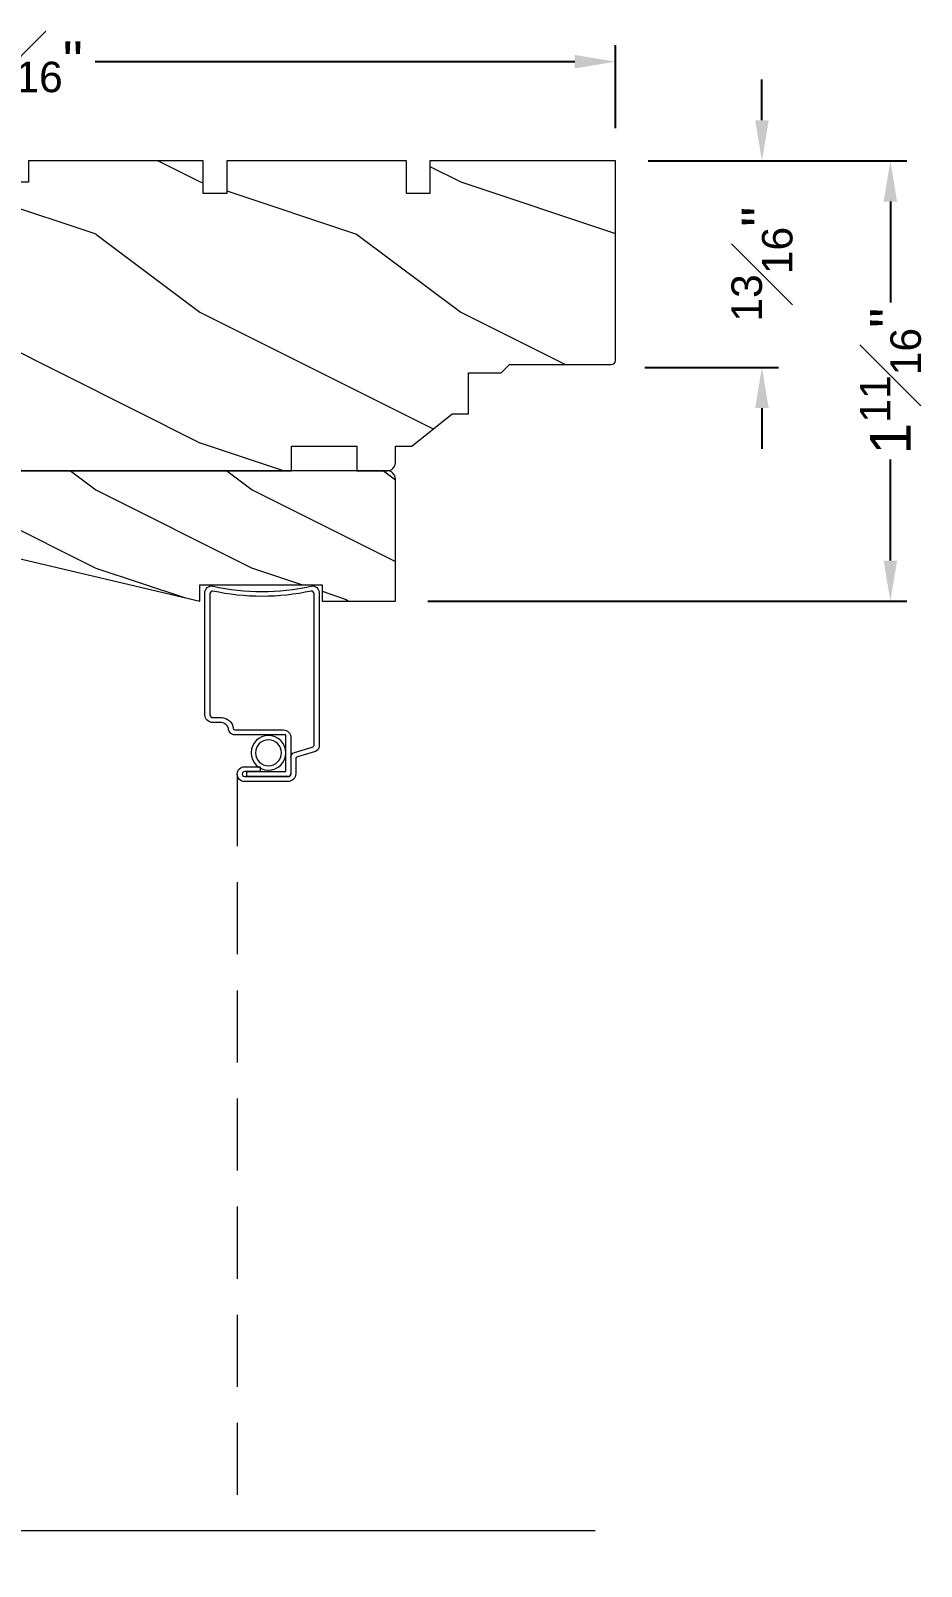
# Model space of a CAD drawing. Extents: x 75.1 to 84.8, y 7.9 to 23.
# Drawn here: x 81.35 to 84.76, y 14.89 to 20.78 of the extents above; entities that cross this region are included whole.
import ezdxf

# ---------------------------------------------------------------- set-up
doc = ezdxf.new("R2010")
doc.units = 0
doc.header["$MEASUREMENT"] = 0
doc.linetypes.add('DASHED', pattern=[0.4144736842105268, 0.2763157894736845, -0.1381578947368423])
doc.layers.get('0').update_dxf_attribs({"linetype": 'CONTINUOUS'})
doc.layers.get('DEFPOINTS').update_dxf_attribs({"linetype": 'CONTINUOUS'})
doc.layers.add('DIM', color=7, linetype='CONTINUOUS', lineweight=13)
doc.layers.add('PRODUCTS', color=7, linetype='CONTINUOUS', lineweight=13)
doc.styles.get("Standard").update_dxf_attribs({"font": 'arial.ttf'})
doc.dimstyles.get("Standard").update_dxf_attribs({"dimscale": 0, "dimtxt": 0.156, "dimasz": 0.156, "dimexe": 0.063, "dimexo": 0.125, "dimgap": 0.05, "dimtad": 0, "dimdec": 4, "dimzin": 0, "dimdsep": 46, "dimlunit": 4, "dimtxsty": 'Standard', "dimcen": 0.09, "dimclrd": 256, "dimclre": 256, "dimclrt": 256, "dimadec": 0, "dimazin": 0, "dimtfac": 0.75, "dimtdec": 4, "dimtix": 1, "dimtofl": 0, "dimtmove": 0, "dimatfit": 1, "dimfxl": 1, "dimfrac": 1, "dimtolj": 1, "dimtzin": 5, "dimarcsym": 0})

# ---------------------------------------------------------------- blocks, each defined once
blk = doc.blocks.new('*D13')
at = {"layer": 'DEFPOINTS', "color": 0, "ltscale": 2, "transparency": 16777216}
for p in [(79.0146566197296, 20.66221893491868), (79.0146566197296, 20.39263047136226), (83.5916573826691, 20.28187799510348)]:
    blk.add_point(p, dxfattribs=at)
at = {"layer": 'DIM', "lineweight": -2, "ltscale": 2, "transparency": 16777216}
for p, q in [((79.0146566197296, 20.51763047136226), (79.0146566197296, 20.72521893491868)), ((83.5916573826691, 20.40687799510348), (83.5916573826691, 20.72521893491868)), ((79.17065661972961, 20.66221893491868), (81.03091790079907, 20.66221893491868)), ((83.43565738266909, 20.66221893491868), (81.59676305768858, 20.66221893491868))]:
    blk.add_line(p, q, dxfattribs=at)
at = {"layer": 'DIM', "ltscale": 2, "transparency": 16777216}
for points in [[(79.17065661972961, 20.68821893491868), (79.17065661972961, 20.63621893491868), (79.0146566197296, 20.66221893491868)], [(83.43565738266909, 20.68821893491868), (83.43565738266909, 20.63621893491868), (83.5916573826691, 20.66221893491868)]]:
    blk.add_solid(points, dxfattribs=at)
at = {"layer": 'DIM', "ltscale": 2, "transparency": 16777216, "insert": (81.31384047924382, 20.66221893491868), "char_height": 0.156, "attachment_point": 5}
blk.add_mtext('\\A1;4{\\H0.750000x;\\S9#16;}"', dxfattribs=at)
blk = doc.blocks.new('*D19')
at = {"layer": 'DEFPOINTS', "color": 0, "transparency": 16777216}
for p in [(83.5916573826691, 20.28187799510348), (83.57908947924386, 19.49023521158061), (84.15350478424625, 19.49023521158061)]:
    blk.add_point(p, dxfattribs=at)
at = {"layer": 'DIM', "lineweight": -2, "transparency": 16777216}
for p, q in [((84.15350478424625, 20.43787799510348), (84.15350478424625, 20.59387799510348)), ((83.7166573826691, 20.28187799510348), (84.21650478424625, 20.28187799510348)), ((83.70408947924386, 19.49023521158061), (84.21650478424625, 19.49023521158061)), ((84.15350478424625, 19.33423521158062), (84.15350478424625, 19.17823521158061))]:
    blk.add_line(p, q, dxfattribs=at)
at = {"layer": 'DIM', "transparency": 16777216}
for points in [[(84.12750478424626, 20.43787799510348), (84.17950478424625, 20.43787799510348), (84.15350478424625, 20.28187799510348)], [(84.12750478424626, 19.33423521158062), (84.17950478424625, 19.33423521158062), (84.15350478424625, 19.49023521158061)]]:
    blk.add_solid(points, dxfattribs=at)
at = {"layer": 'DIM', "transparency": 16777216, "insert": (84.15350478424625, 19.88605660334206), "char_height": 0.156, "attachment_point": 5, "rotation": 90}
blk.add_mtext('\\A1;{\\H0.750000x;\\S13#16;}"', dxfattribs=at)
blk = doc.blocks.new('*D20')
at = {"layer": 'DEFPOINTS', "color": 0, "transparency": 16777216}
for p in [(83.5916573826691, 20.28187799510348), (82.74765642899479, 18.59387731608737), (84.64594276379874, 18.59387731608737)]:
    blk.add_point(p, dxfattribs=at)
at = {"layer": 'DIM', "lineweight": -2, "transparency": 16777216}
for p, q in [((83.7166573826691, 20.28187799510348), (84.70894276379875, 20.28187799510348)), ((84.64594276379874, 20.12587799510348), (84.64594276379874, 19.73885037046582)), ((84.64594276379874, 18.74987731608737), (84.64594276379874, 19.13690494072503)), ((82.87265642899479, 18.59387731608737), (84.70894276379875, 18.59387731608737))]:
    blk.add_line(p, q, dxfattribs=at)
at = {"layer": 'DIM', "transparency": 16777216}
for points in [[(84.61994276379875, 20.12587799510348), (84.67194276379874, 20.12587799510348), (84.64594276379874, 20.28187799510348)], [(84.61994276379875, 18.74987731608737), (84.67194276379874, 18.74987731608737), (84.64594276379874, 18.59387731608737)]]:
    blk.add_solid(points, dxfattribs=at)
at = {"layer": 'DIM', "transparency": 16777216, "insert": (84.64594276379874, 19.43787765559544), "char_height": 0.156, "attachment_point": 5, "rotation": 90}
blk.add_mtext('\\A1;1{\\H0.750000x;\\S11#16;}"', dxfattribs=at)
blk = doc.blocks.new('Frame-Colonial-Horiz Profile-C-WC BLOCK')
at = {"ltscale": 2}
h = blk.add_hatch(dxfattribs=at)
h.set_pattern_fill('WOOD1', color=256)
h.set_pattern_definition([(216.8699, (0.4, 1), (2.999999917824452, 2.000000123263317), [0.5, -4.5]), (206.5651, (1, 0.7), (-0.9999991579409075, -1.000001309396381), [1.118034, -1.118034]), (198.4349, (1, 0.2), (-2.000000434592961, -0.999998403222708), [0.632456, -2.529822])])
edge = h.paths.add_edge_path()
edge.add_line((4.180999999999983, -0.5299997329711923), (3.200000762939453, -0.5299997329711923))
edge.add_line((3.200000762939453, -0.5299997329711923), (3.200000762939453, -0.7839994430541992))
edge.add_line((3.200000762939453, -0.7839994430541992), (2.632000923156738, -0.7839994430541992))
edge.add_line((2.632000923156738, -0.7839994430541992), (2.632000923156738, -0.8439998626709002))
edge.add_line((2.632000923156738, -0.8439998626709002), (2.319191932678223, -0.833076477050783))
edge.add_line((2.319191932678223, -0.833076477050783), (2.316469192504883, -0.9110288619995135))
edge.add_line((2.316469192504883, -0.9110288619995135), (2.632000923156738, -0.9220476150512678))
edge.add_line((2.632000923156738, -0.9220476150512678), (2.632000923156738, -1.187999725341797))
edge.add_line((2.632000923156738, -1.187999725341797), (1.242000579833984, -1.187999725341797))
edge.add_line((1.242000579833984, -1.187999725341797), (1.242000579833984, -1.092999458312988))
edge.add_line((1.242000579833984, -1.092999458312988), (0.9920005798339844, -1.092999458312988))
edge.add_line((0.9920005798339844, -1.092999458312988), (0.9920005798339844, -1.188000679016113))
edge.add_line((0.9920005798339844, -1.188000679016113), (0.8750009536743164, -1.188000679016113))
edge.add_arc((0.8750016473342311, -1.156999848034858), 0.03100083098901623, 179.9999999999996, 269.99871797676815, ccw=False)
edge.add_line((0.8440008163452148, -1.156999848034857), (0.8440008163452148, -1.094000816345213))
edge.add_line((0.8440008163452148, -1.094000816345213), (0.781001091003418, -1.094000816345213))
edge.add_line((0.781001091003418, -1.094000816345213), (0.6260004043579102, -0.9690008163452148))
edge.add_line((0.6260004043579102, -0.9690008163452148), (0.5630006790161133, -0.9690008163452166))
edge.add_line((0.5630006790161133, -0.9690008163452166), (0.5630006790161133, -0.8130006790161133))
edge.add_line((0.5630006790161133, -0.8130006790161133), (0.4380006790161133, -0.8130006790161133))
edge.add_line((0.4380006790161133, -0.8130006790161133), (0.4060001373291016, -0.781001091003418))
edge.add_line((0.4060001373291016, -0.781001091003418), (0.01599884033203125, -0.781001091003418))
edge.add_arc((0.01600021893258508, -0.7650008721302239), 0.01600021893258508, 179.999999999996, 269.9950633179584, ccw=False)
edge.add_line((0, -0.765000872130221), (0, 0))
edge.add_line((0, 0), (0.711359977722168, 0))
edge.add_line((0.711359977722168, 0), (0.711359977722168, -0.1250000000000009))
edge.add_line((0.711359977722168, -0.1250000000000009), (0.7563600540161133, -0.125))
edge.add_line((0.7563600540161133, -0.125), (0.8013601303100586, -0.1250000000000009))
edge.add_line((0.8013601303100586, -0.1250000000000009), (0.8013601303100586, -8.881784197001252e-16))
edge.add_line((0.8013601303100586, -8.881784197001252e-16), (1.490641593933105, -8.881784197001252e-16))
edge.add_line((1.490641593933105, -8.881784197001252e-16), (1.490641593933105, -0.1250000000000009))
edge.add_line((1.490641593933105, -0.1250000000000009), (1.535641670227051, -0.125))
edge.add_line((1.535641670227051, -0.125), (1.580641746520996, -0.1250000000000009))
edge.add_line((1.580641746520996, -0.1250000000000009), (1.580641746520996, -8.881784197001252e-16))
edge.add_line((1.580641746520996, -8.881784197001252e-16), (2.250999999999976, 8.881784197001252e-16))
edge.add_line((2.250999999999976, 8.881784197001252e-16), (2.250999999999976, -0.08200000000000163))
edge.add_line((2.250999999999976, -0.08200000000000163), (2.375999999999976, -0.08200000000000163))
edge.add_line((2.375999999999976, -0.08200000000000163), (2.375999999999976, 0))
edge.add_line((2.375999999999976, 0), (3.049204038146968, 0))
edge.add_line((3.049204038146968, 0), (3.049204038146968, -0.125))
edge.add_line((3.049204038146968, -0.125), (3.09420603814695, -0.125))
edge.add_line((3.09420603814695, -0.125), (3.139204038146971, -0.125))
edge.add_line((3.139204038146971, -0.125), (3.139204038146971, 0))
edge.add_line((3.139204038146971, 0), (3.585000038146973, -8.881784197001252e-16))
edge.add_line((3.585000038146973, -8.881784197001252e-16), (3.649999618530273, -0.06499958038330345))
edge.add_line((3.649999618530273, -0.06499958038330345), (3.714999198913574, 0))
edge.add_line((3.714999198913574, 0), (3.774005889892578, 0))
edge.add_line((3.774005889892578, 0), (3.774005889892578, -0.04599952697753817))
edge.add_line((3.774005889892578, -0.04599952697753817), (4.02900505065918, -0.1040019989013672))
edge.add_line((4.02900505065918, -0.1040019989013672), (4.02900505065918, -0.06400203704833984))
edge.add_line((4.02900505065918, -0.06400203704833984), (4.173004150390625, -0.06400203704833984))
edge.add_line((4.173004150390625, -0.06400203704833984), (4.25, -0.1409978866577166))
edge.add_line((4.25, -0.1409978866577166), (4.25, -0.4609997329711923))
edge.add_line((4.25, -0.4609997329711923), (4.180999999999983, -0.5299997329711923))
blk.add_lwpolyline([(4.180999999999983, -0.5299997329711923), (3.200000762939453, -0.5299997329711923), (3.200000762939453, -0.7839994430541992), (2.632000923156738, -0.7839994430541992), (2.632000923156738, -0.8439998626709002), (2.319191932678223, -0.833076477050783), (2.316469192504883, -0.9110288619995135), (2.632000923156738, -0.9220476150512678), (2.632000923156738, -1.187999725341797), (1.242000579833984, -1.187999725341797), (1.242000579833984, -1.092999458312988), (0.9920005798339844, -1.092999458312988), (0.9920005798339844, -1.188000679016113), (0.8750009536743164, -1.188000679016113, -0.4142070087483077), (0.8440008163452148, -1.156999848034857), (0.8440008163452148, -1.094000816345213), (0.781001091003418, -1.094000816345213), (0.6260004043579102, -0.9690008163452148), (0.5630006790161133, -0.9690008163452166), (0.5630006790161133, -0.8130006790161133), (0.4380006790161133, -0.8130006790161133), (0.4060001373291016, -0.781001091003418), (0.01599884033203125, -0.781001091003418, -0.4141883265214503), (0, -0.7650008721302228), (0, -0.7650008721302228), (0, -0.765000872130221), (0, 0), (0, 1.831867990631508e-15), (0, 0), (0.711359977722168, 0), (0.711359977722168, -0.1250000000000009), (0.7563600540161133, -0.125), (0.8013601303100586, -0.1250000000000009), (0.8013601303100586, -8.881784197001252e-16), (1.490641593933105, -8.881784197001252e-16), (1.490641593933105, -0.1250000000000009), (1.535641670227051, -0.125), (1.580641746520996, -0.1250000000000009), (1.580641746520996, -8.881784197001252e-16), (2.250999999999976, 8.881784197001252e-16), (2.250999999999976, -0.08200000000000163), (2.375999999999976, -0.08200000000000163), (2.375999999999976, 0), (3.049204038146968, 0), (3.049204038146968, -0.125), (3.09420603814695, -0.125), (3.139204038146971, -0.125), (3.139204038146971, 0), (3.585000038146973, -8.881784197001252e-16), (3.649999618530273, -0.06499958038330345), (3.714999198913574, 0), (3.774005889892578, 0), (3.774005889892578, -0.04599952697753817), (4.02900505065918, -0.1040019989013672), (4.02900505065918, -0.06400203704833984), (4.173004150390625, -0.06400203704833984), (4.25, -0.1409978866577166), (4.25, -0.4609997329711923)], format="xyb", close=True)
blk = doc.blocks.new('Screen-Frame Aluminum BLOCK')
blk.add_lwpolyline([(0.1086269361397569, -0.630270928801167, 0.333390721706602), (0.09435402392884384, -0.6111084533489475), (0.026136456105462, -0.5907202733011445, -0.3343656451637382), (0.01900000000000546, -0.5811390355750348), (0.01900000000000546, -0.003000000000042746, -0.3796156333285436), (0.03000000000000114, 0.007999999999981355, 0.1096236335789763), (0.4080000000000155, 0.007999999999981355, -0.3819406603298541), (0.4190000000000111, -0.003000000000014325), (0.4190000000000111, -0.4664841322398274, -0.3793587876943186), (0.4080000000000155, -0.4774841322398515), (0.3749778618868618, -0.4774841322398515, 0.3879487536236223), (0.3292287432446983, -0.5186501202151987, -0.450039698228427), (0.3222279288151242, -0.5244841322398486), (0.1376269361397533, -0.5244841322398486, 0.428927624524485), (0.1086269361397569, -0.5534841322398449), (0.1086269361397569, -0.6944841322398361, 0.4649657458081206), (0.1176269361397715, -0.7034841322398222), (0.2768601893226048, -0.7034841322398222), (0.2768601893226048, -0.6844841322398452), (0.1276269361397624, -0.6844841322398452), (0.1276269361397624, -0.5434841322398256), (0.3180000000000121, -0.5434841322398256, 0.4500136066845264), (0.3480000000000132, -0.5184841322398483, -0.3297948542621193), (0.3740000000000236, -0.4964841322398286), (0.4080000000000155, -0.4964841322398286, 0.414213562373095), (0.4380000000000166, -0.4664841322398274), (0.4380000000000166, -2.208886081689343e-05, 0.500619868924907), (0.4070486091093528, 0.02696364646840266, -0.1115300309248687), (0.0309559130529351, 0.02698476663633187, 0.4975730943278163), (0, 0), (0, -0.5875874011301505, 0.3314939011365562), (0.01427291221020255, -0.6067498765821426), (0.08249048003466442, -0.6271380566331004, -0.331493901136544), (0.08962693613975148, -0.6367192943590965), (0.0896269361397799, -0.6924841322398549, 0.414213562373095), (0.1196269361397526, -0.7224841322398561), (0.2842279288151133, -0.7224841322398277, 1.054015662654757), (0.2842279288151133, -0.6654841322398397), (0.2262626903878697, -0.6654841322398397), (0.2262626903878697, -0.6844841322398452), (0.285227928815118, -0.6844841322398452, -1.067592559345529), (0.285227928815118, -0.7034841322398222), (0.1186269361397763, -0.7034841322398506, -0.4292392643948575), (0.1086269361397569, -0.6924841322398265)], format="xyb")
at = {"ltscale": 2}
blk.add_circle((0.194261323917658, -0.6122554400368161), 0.06663438777788927, dxfattribs=at)
blk.add_circle((0.194261323917658, -0.6122554400368161), 0.049809)
blk = doc.blocks.new('Frame-Head Cover-NEW BLOCK')
at = {"ltscale": 2}
h = blk.add_hatch(dxfattribs=at)
h.set_pattern_fill('WOOD1', color=256, scale=0.6, style=0)
h.set_pattern_definition([(216.8699, (0.24, 0.6), (1.799999950694671, 1.20000007395799), [0.3, -2.7]), (206.5651, (0.6, 0.42), (-0.5999994947645445, -0.6000007856378283), [0.6708204, -0.6708204]), (198.4349, (0.6, 0.12), (-1.200000260755777, -0.5999990419336249), [0.3794736, -1.5178932])])
h.paths.add_polyline_path([(0, 0, 0.4142135623730951), (-0.03100000000000591, -0.03100000000000591), (-0.03100000000000592, -0.5), (0.25, -0.5), (0.25, -0.4370000000000119), (0.7189999999999941, -0.4370000000000119), (0.7189999999999941, -0.5), (1.875, -0.2270000000000038), (1.875, -0.125), (1.757000000000005, -0.125), (1.757000000000005, 0)])
blk.add_lwpolyline([(0.7189999999999941, -0.5), (0.7189999999999941, -0.4370000000000118), (0.25, -0.4370000000000118), (0.25, -0.5), (-0.03100000000000591, -0.5), (-0.03100000000000591, -0.03100000000000591, -0.414213562373095), (0, 0), (1.757000000000005, 0), (1.757000000000005, -0.125), (1.875, -0.125), (1.875, -0.2270000000000039)], format="xyb", close=True, dxfattribs=at)

msp = doc.modelspace()

# ---------------------------------------------------------------- linework, layer by layer
at = {"layer": 'PRODUCTS', "linetype": 'DASHED'}
msp.add_line((82.14094549178583, 17.93108888894956), (82.14094549178583, 15.03070243832997), dxfattribs=at)
at = {"layer": 'PRODUCTS', "ltscale": 2}
msp.add_lwpolyline([(83.51449217216123, 15.03070243832997), (79.90523450205444, 15.03070243832997), (79.81409804838063, 15.20765556037907), (79.67180701069344, 14.89430561118264), (79.62827110576961, 15.03070243832975), (78.5175153756386, 15.03070243832997)], dxfattribs=at)

# ---------------------------------------------------------------- block references
at = {"layer": 'PRODUCTS', "xscale": -1}
for name, p in [('Frame-Colonial-Horiz Profile-C-WC BLOCK', (83.5916573826691, 20.28187799510348)), ('Screen-Frame Aluminum BLOCK', (82.45521286698653, 18.62507302118941))]:
    msp.add_blockref(name, p, dxfattribs=at)
at = {"layer": 'PRODUCTS', "color": 3, "xscale": -1}
msp.add_blockref('Frame-Head Cover-NEW BLOCK', (82.71665642899478, 19.09387731608737), dxfattribs=at)

# ---------------------------------------------------------------- dimensions: what is measured, and where the dimension line sits
at = {"layer": 'DIM', "ltscale": 2}
dim = msp.add_linear_dim(base=(79.0146566197296, 20.66221893491868), p1=(83.5916573826691, 20.28187799510348), p2=(79.0146566197296, 20.39263047136226), angle=180, dimstyle='Standard', override={"dimscale": 1}, dxfattribs=at)
dim.commit()
dim.dimension.update_dxf_attribs({"geometry": '*D13', "text_midpoint": (81.31384047924382, 20.66221893491868), "dimtype": 160})
at = {"layer": 'DIM'}
for base, p2, picture, middle in [((84.15350478424625, 19.49023521158061), (83.57908947924386, 19.49023521158061), '*D19', (84.15350478424625, 19.88605660334206)), ((84.64594276379874, 18.59387731608737), (82.74765642899479, 18.59387731608737), '*D20', (84.64594276379874, 19.43787765559544))]:
    dim = msp.add_linear_dim(base=base, p1=(83.5916573826691, 20.28187799510348), p2=p2, angle=90, dimstyle='Standard', override={"dimscale": 1}, dxfattribs=at)
    dim.commit()
    dim.dimension.update_dxf_attribs({"geometry": picture, "text_midpoint": middle})

doc.saveas('drawing.dxf')
